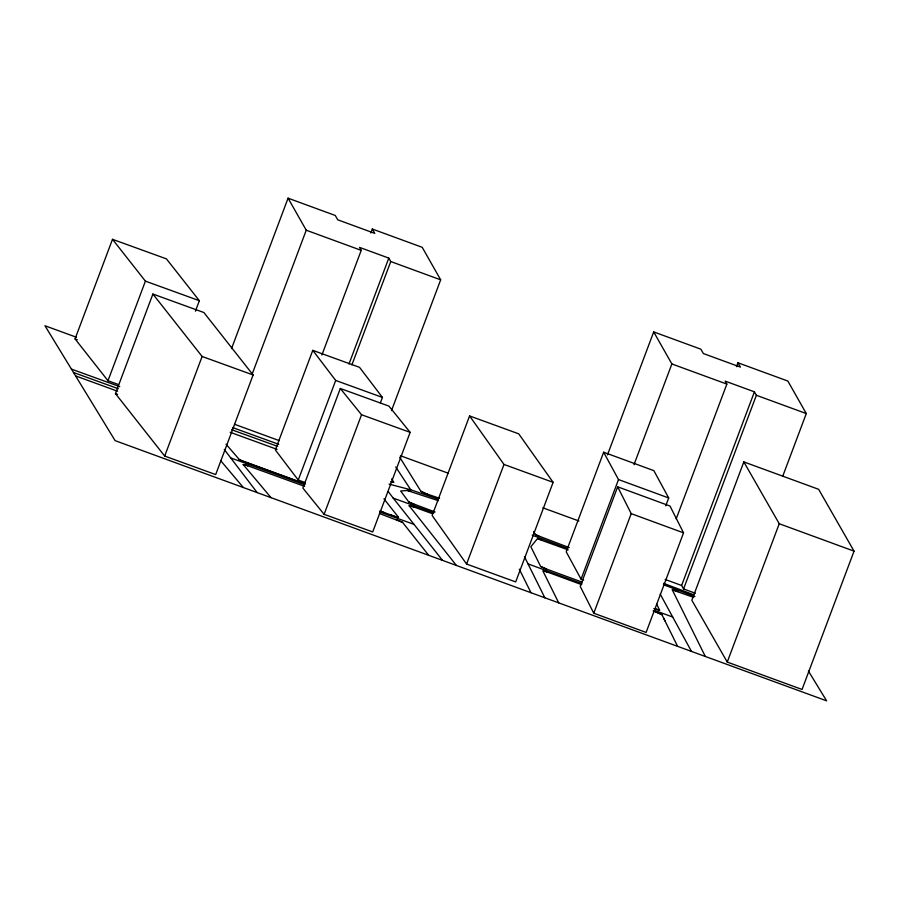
<?xml version="1.0" encoding="UTF-8"?>
<svg xmlns="http://www.w3.org/2000/svg" width="899" height="899" viewBox="0 0 899 899"><rect width="100%" height="100%" fill="white"/><g stroke="black" fill="none" stroke-linecap="round" stroke-linejoin="round"><path stroke-width="1.35" d="M456.4 565.449L409.124 505.71L413.855 506.98M398.504 517.318L383.963 498.855M558.706 602.858L542.85 570.82L546.154 571.618M118.499 384.547L107.981 380.738L75.055 338.912L112.499 239.314L166.439 258.878L199.353 300.704L195.42 311.189M107.981 380.727L145.413 281.14L112.499 239.314M115.465 393.627L152.897 294.04L203.893 312.537L253.113 374.973L215.681 474.571L164.686 456.074L115.465 393.627L117.589 394.403M164.686 456.074L202.118 356.476L152.897 294.04M231.515 348.643L288.073 198.173L335.26 215.468L337.721 219.805L374.771 233.38L372.31 229.031L370.838 232.965M252.147 374.141L306.244 230.211L288.073 198.173M380.457 402.673L382.435 397.425L359.533 367.331L312.785 350.352L275.352 449.95L298.243 480.044L304.739 482.403M321.887 355.038L361.229 250.36L359.544 247.382L388.795 258.103L390.75 261.542L440.667 279.836L391.481 410.674M298.254 480.044L335.687 380.446L312.785 350.352M348.958 364.084L388.795 258.103M340.316 388.492L302.884 488.078L324.112 514.34L372.714 531.938L410.146 432.352L388.919 406.101L340.316 388.492L361.544 414.742L410.146 432.352M351.891 364.915L390.75 261.542M324.112 514.329L361.544 414.742M469.581 415.934L432.149 515.52L466.57 564.044L515.689 581.923L553.121 482.336L518.712 433.824L469.581 415.934L504.002 464.446L553.121 482.336M466.57 564.033L504.002 464.446M665.743 505.834L668.699 497.967L653.854 470.638L603.656 452.231L566.213 551.817L581.057 579.158L583.642 580.091M607.466 454.905L653.697 331.911L700.883 349.194L703.344 353.532L740.394 367.107L737.933 362.769L736.45 366.691M581.069 579.147L618.501 479.56L603.656 452.231M617.658 486.82L580.226 586.406L593.767 613.219L646.111 632.435L683.543 532.849L670.002 506.036L617.658 486.82L631.21 513.632L683.543 532.849M633.997 464.693L671.868 363.949L653.697 331.911M593.767 613.219L631.21 513.632M676.194 518.858L726.853 384.087L725.167 381.12L754.418 391.829L756.374 395.279L806.291 413.562L782.681 476.369M695.399 593.261L683.577 588.935L681.622 585.485L754.418 391.829M683.577 588.924L756.374 395.279M743.833 461.917L691.837 600.24L727.246 662.069L802.054 689.466L854.05 551.143L818.641 489.314L743.833 461.917L779.242 523.746L854.05 551.143M727.246 662.069L779.242 523.746M393.852 482.471L391.739 478.841M705.322 656.472L672.272 589.856L693.736 597.419M656.562 603.903L659.608 610.151L653.978 608.533M568.202 549.896L537.377 538.759L530.848 546.738L540.602 566.381L546.57 569.078M672.351 589.8L676.441 590.901M438.409 500.698L407.123 490.461M407.528 490.427L400.651 491.011L408.921 502.136M407.607 490.427L408.584 490.607M409.742 505.721L409.214 505.89M393.234 482.403L392.975 482.347M543.502 570.854L546.446 571.708M538.13 538.804L540.49 539.479M410.034 505.789L411.394 506.159M389.065 484.112L410.764 489.798L438.409 499.237M390.627 481.718L392.324 482.179M408.831 490.674L410.596 491.202M245.91 465.12L243.202 464.547L271.048 497.664M395.931 516.756L398.426 517.341L394.785 516.386M411.742 506.261L413.259 506.766M246.079 465.176L247.495 465.648M246.944 465.457L243.236 464.637M546.334 571.674L581.664 584.631M540.816 539.58L542.018 539.996M394.83 516.397L393.863 516.06M439.577 498.293L427.137 494.034M546.693 571.798L548.064 572.281M247.191 465.547L247.899 465.794M247.596 465.682L304.626 486.359M427.351 494.113L426.373 493.753M393.964 516.093L380.412 511.183M413.664 506.912L414.405 507.182M73.516 372.512L118.297 388.716M231.582 429.711L277.69 446.387M145.413 281.14L199.353 300.704M335.687 380.446L382.435 397.425M202.118 356.476L253.113 374.973M75.055 338.912L77.303 339.721M427.025 494.001L425.935 493.596M71.437 369.118L119.747 386.637M232.504 427.542L278.701 444.308M676.992 591.092L678.161 591.531M435.082 512.014L409.034 502.204M388.312 491.663L393.211 498.113L433.869 512.88M414.079 507.058L432.374 513.689M654.405 608.69L659.63 610.118M305.379 483.977L242.786 461.232M295.086 480.246L239.539 459.794L226.031 444.196M379.906 511.003L384.615 512.711M390.11 514.7L393.357 515.88M230.728 457.928L304.581 484.718M379.76 511.969L414.046 524.409M379.468 513.498L402.55 522.353L428.688 555.312M76.505 337.282L44.95 325.741L115.117 440.645L826.608 700.827L808.392 670.991M400.448 455.737L448.354 473.256M542.816 507.8L578.877 520.982M75.583 375.917L117.589 391.222M230.144 432.262L277.083 449.376M737.933 362.769L787.85 381.052L806.291 413.562M372.31 229.031L422.227 247.326L440.667 279.836M671.868 363.949L726.853 384.087M306.244 230.211L361.229 250.36M618.501 479.56L668.699 497.967M665.091 579.428L681.622 585.485M234.605 424.294L279.274 440.656M582.069 582.114L546.041 568.887M524.409 556.638L528.028 563.887L581.945 583.698M654.292 610.264L672.71 617.029M653.135 610.882L661.866 614.601L677.621 646.347M396.538 519.689L397.358 520.004M694.893 596.475L663.44 584.732M655.877 611.882L661.889 614.624M569.191 547.615L537.254 535.433L535.253 534.388L533.557 531.747M663.586 583.35L693.736 594.767M532.23 535.141L567.651 548.536M426.014 493.618L423.272 492.506M545.626 568.73L541.277 566.831M425.294 493.349L420.856 491.247L399.729 457.231M398.19 520.319L402.583 522.386M539.108 536.22L538.321 535.894M242.393 461.075L239.089 459.546M537.95 535.737L536.636 535.152M422.923 492.36L420.856 491.247M536.377 535.029L535.523 534.568M220.57 460.502L243.326 487.528M393.211 498.113L442.544 560.38M408.506 501.811L414.147 504.418A9.226 0.775 20.6 0 0 414.81 504.665M224.278 449.478L257.181 492.596M395.74 466.997L410.764 489.798M533.646 531.905L534.703 533.579M660.214 594.149L691.477 651.404M663.597 618.074L665.035 620.973M528.028 563.887L544.85 597.79M519.307 569.168L530.994 592.722M239.067 459.535A6.72 0.562 20.6 0 1 238.729 459.288"/></g></svg>
